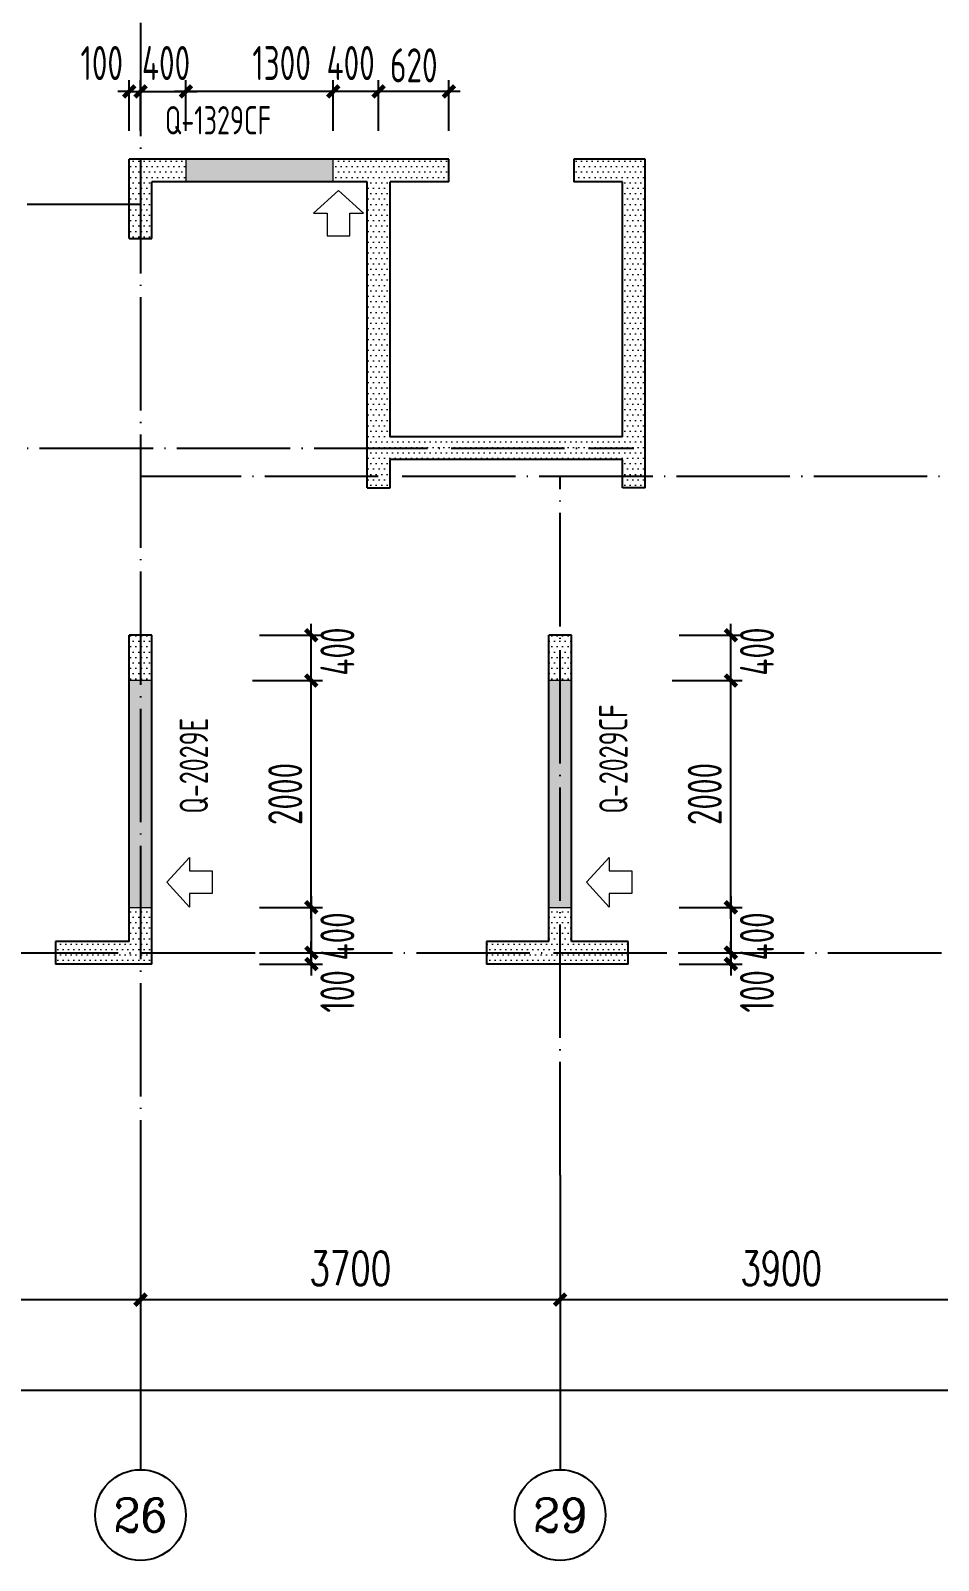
# Model space of a CAD drawing. Extents: x -85320 to 1679916, y -1321939 to 627.
# Drawn here: x 1068950 to 1076955, y -782274 to -768781 of the extents above; entities that cross this region are included whole.
import ezdxf
from ezdxf.enums import TextEntityAlignment as Align

# ---------------------------------------------------------------- set-up
doc = ezdxf.new("R2010")
doc.units = 0
doc.header["$LTSCALE"] = 1000
doc.linetypes.add('DOTE', pattern=[2.42, 2, -0.2, 0.02, -0.2])
for name, color, linetype in [('AXIS', 3, 'Continuous'), ('AXIS_TEXT', 7, 'Continuous'), ('DOTE', 1, 'DOTE'), ('G-06墙-01砼墙', 50, 'Continuous')]:
    doc.layers.add(name, color=color, linetype=linetype)
for name, color, linetype, lineweight in [('DIM', 3, 'Continuous', 0), ('WCOL', 7, 'Continuous', 0), ('WCOL_DE_DIM', 3, 'Continuous', 0), ('WCOL_HATCH', 251, 'Continuous', 0), ('预制墙标注', 2, 'Continuous', 18)]:
    doc.layers.add(name, color=color, linetype=linetype, lineweight=lineweight)
doc.styles.add('_TCH_AXIS', font='COMPLEX', dxfattribs={"bigfont": 'GBCBIG'})
doc.styles.add('_TCH_DIM_T3', font='SIMPLEX', dxfattribs={"width": 0.705882, "bigfont": 'GBCBIG'})
doc.styles.add('COMPLEX', font='COMPLEX')
doc.styles.add('TSSD_Rein', font='Tssdeng.shx', dxfattribs={"width": 0.7, "bigfont": 'hztxt.shx'})
doc.styles.add('样式 1', font='yjkeng.shx', dxfattribs={"width": 0.7, "bigfont": 'yjkchn.shx'})
doc.dimstyles.new('_TCH_ARCH&&100', dxfattribs={"dimtxt": 297.5, "dimasz": 100, "dimexe": 250, "dimexo": 300, "dimgap": 126.25, "dimtad": 1, "dimdec": 0, "dimzin": 0, "dimdsep": 46, "dimtxsty": '_TCH_DIM_T3', "dimblk": 'ARCHTICK', "dimcen": 0.09, "dimclrt": 7, "dimazin": 2, "dimtfac": 1, "dimtdec": 0, "dimtix": 1, "dimtmove": 2, "dimatfit": 3, "dimfxl": 1, "dimtolj": 1, "dimtzin": 0, "dimarcsym": 0})
doc.dimstyles.new('TSSD_100_100$0', dxfattribs={"dimtxt": 300, "dimasz": 100, "dimexe": 100, "dimexo": 250, "dimgap": 80, "dimtad": 1, "dimdec": 0, "dimzin": 0, "dimdsep": 46, "dimtxsty": 'TSSD_Rein', "dimblk": 'ARCHTICK', "dimcen": 0, "dimdle": 100, "dimclrt": 7, "dimadec": 0, "dimazin": 0, "dimtfac": 1, "dimtdec": 0, "dimtix": 1, "dimtmove": 2, "dimatfit": 3, "dimldrblk": '_TSDBK', "dimfxl": 1, "dimtolj": 1, "dimtzin": 0, "dimarcsym": 0})
pattern_1 = [(0, (-5661462.457, -507233), (23.8125, 47.625), [0, -47.625])]
pattern_2 = [(0, (-5661462.457, -506133), (23.8125, 47.625), [0, -47.625])]

# ---------------------------------------------------------------- blocks, each defined once
blk = doc.blocks.new('_ArchTick')
at = {"color": 0, "linetype": 'ByBlock', "const_width": 0.4}
blk.add_lwpolyline([(-0.5, -0.5), (0.5, 0.5)], dxfattribs=at)
blk = doc.blocks.new('*D1082')
at = {"layer": 'AXIS', "color": 0, "lineweight": -2, "transparency": 16777216}
for p, q in [((1065819, -779176), (1065819, -780224)), ((1069919, -779176), (1069919, -780224)), ((1065819, -779974), (1069919, -779974))]:
    blk.add_line(p, q, dxfattribs=at)
at = {"layer": 'Defpoints', "color": 0, "transparency": 16777216}
for p in [(1065819, -778876), (1069919, -778876), (1069919, -779974)]:
    blk.add_point(p, dxfattribs=at)
at = {"layer": 'AXIS', "color": 0, "lineweight": -2, "transparency": 16777216, "xscale": 100, "yscale": 100, "zscale": 100, "rotation": 180}
blk.add_blockref('_ArchTick', (1065819, -779974), dxfattribs=at)
at = {"layer": 'AXIS', "color": 0, "lineweight": -2, "transparency": 16777216, "xscale": 100, "yscale": 100, "zscale": 100}
blk.add_blockref('_ArchTick', (1069919, -779974), dxfattribs=at)
at = {"layer": 'AXIS', "color": 7, "transparency": 16777216, "insert": (1067869, -779699), "char_height": 297.5, "attachment_point": 5, "style": '_TCH_DIM_T3'}
blk.add_mtext('\\A1;4100', dxfattribs=at)
blk = doc.blocks.new('*D1083')
at = {"layer": 'AXIS', "color": 0, "lineweight": -2, "transparency": 16777216}
for p, q in [((1069919, -779176), (1069919, -780224)), ((1073619, -779176), (1073619, -780224)), ((1069919, -779974), (1073619, -779974))]:
    blk.add_line(p, q, dxfattribs=at)
at = {"layer": 'Defpoints', "color": 0, "transparency": 16777216}
for p in [(1069919, -778876), (1073619, -778876), (1073619, -779974)]:
    blk.add_point(p, dxfattribs=at)
at = {"layer": 'AXIS', "color": 0, "lineweight": -2, "transparency": 16777216, "xscale": 100, "yscale": 100, "zscale": 100, "rotation": 180}
blk.add_blockref('_ArchTick', (1069919, -779974), dxfattribs=at)
at = {"layer": 'AXIS', "color": 0, "lineweight": -2, "transparency": 16777216, "xscale": 100, "yscale": 100, "zscale": 100}
blk.add_blockref('_ArchTick', (1073619, -779974), dxfattribs=at)
at = {"layer": 'AXIS', "color": 7, "transparency": 16777216, "insert": (1071769, -779699), "char_height": 297.5, "attachment_point": 5, "style": '_TCH_DIM_T3'}
blk.add_mtext('\\A1;3700', dxfattribs=at)
blk = doc.blocks.new('*D1084')
at = {"layer": 'AXIS', "color": 0, "lineweight": -2, "transparency": 16777216}
for p, q in [((1073619, -779176), (1073619, -780224)), ((1077519, -779176), (1077519, -780224)), ((1073619, -779974), (1077519, -779974))]:
    blk.add_line(p, q, dxfattribs=at)
at = {"layer": 'Defpoints', "color": 0, "transparency": 16777216}
for p in [(1073619, -778876), (1077519, -778876), (1077519, -779974)]:
    blk.add_point(p, dxfattribs=at)
at = {"layer": 'AXIS', "color": 0, "lineweight": -2, "transparency": 16777216, "xscale": 100, "yscale": 100, "zscale": 100, "rotation": 180}
blk.add_blockref('_ArchTick', (1073619, -779974), dxfattribs=at)
at = {"layer": 'AXIS', "color": 0, "lineweight": -2, "transparency": 16777216, "xscale": 100, "yscale": 100, "zscale": 100}
blk.add_blockref('_ArchTick', (1077519, -779974), dxfattribs=at)
at = {"layer": 'AXIS', "color": 7, "transparency": 16777216, "insert": (1075569, -779699), "char_height": 297.5, "attachment_point": 5, "style": '_TCH_DIM_T3'}
blk.add_mtext('\\A1;3900', dxfattribs=at)
blk = doc.blocks.new('*D1116')
at = {"layer": 'AXIS', "color": 0, "lineweight": -2, "transparency": 16777216}
for p, q in [((1034519, -779176), (1034519, -781024)), ((1081119, -779176), (1081119, -781024)), ((1034519, -780774), (1081119, -780774))]:
    blk.add_line(p, q, dxfattribs=at)
at = {"layer": 'Defpoints', "color": 0, "transparency": 16777216}
for p in [(1034519, -778876), (1081119, -778876), (1081119, -780774)]:
    blk.add_point(p, dxfattribs=at)
at = {"layer": 'AXIS', "color": 0, "lineweight": -2, "transparency": 16777216, "xscale": 100, "yscale": 100, "zscale": 100, "rotation": 180}
blk.add_blockref('_ArchTick', (1034519, -780774), dxfattribs=at)
at = {"layer": 'AXIS', "color": 0, "lineweight": -2, "transparency": 16777216, "xscale": 100, "yscale": 100, "zscale": 100}
blk.add_blockref('_ArchTick', (1081119, -780774), dxfattribs=at)
at = {"layer": 'AXIS', "color": 7, "transparency": 16777216, "insert": (1057819, -780499), "char_height": 297.5, "attachment_point": 5, "style": '_TCH_DIM_T3'}
blk.add_mtext('\\A1;46600', dxfattribs=at)
blk = doc.blocks.new('_AXISO')
blk.add_circle((0, 0), 0.5)
at = {"layer": 'AXIS_TEXT', "style": 'COMPLEX', "width": 1.041667}
blk.add_attdef('A', text='', height=0.56, dxfattribs=at).set_placement((-0.25, -0.28), (0.25, -0.28), align=Align.FIT)
blk = doc.blocks.new('*D1197')
at = {"layer": 'Defpoints', "color": 0, "transparency": 16777216}
for p in [(1074419, -776914), (1075125, -776914), (1074419, -777014)]:
    blk.add_point(p, dxfattribs=at)
at = {"layer": 'DIM', "color": 0, "lineweight": -2, "transparency": 16777216}
for p, q in [((1074669, -776914), (1075225, -776914)), ((1075125, -776914), (1075125, -776814)), ((1075125, -777014), (1075125, -776914)), ((1074669, -777014), (1075225, -777014)), ((1075125, -777014), (1075125, -777114))]:
    blk.add_line(p, q, dxfattribs=at)
at = {"layer": 'DIM', "color": 0, "lineweight": -2, "transparency": 16777216, "xscale": 100, "yscale": 100, "zscale": 100}
for p, rotation in [((1075125, -776914), 270), ((1075125, -777014), 90)]:
    blk.add_blockref('_ArchTick', p, dxfattribs=dict(at, rotation=rotation))
at = {"layer": 'DIM', "color": 7, "transparency": 16777216, "insert": (1075355, -777255), "char_height": 300, "attachment_point": 5, "rotation": 90, "style": 'TSSD_Rein'}
blk.add_mtext('\\A1;100', dxfattribs=at)
blk = doc.blocks.new('_TSDBK')
blk.add_line((-1, 0), (0, 0))
at = {"const_width": 0.5}
blk.add_lwpolyline([(-0.7, -0.7), (0.7, 0.7)], dxfattribs=at)
blk = doc.blocks.new('*D1198')
at = {"layer": 'Defpoints', "color": 0, "transparency": 16777216}
for p in [(1074356, -774514), (1075125, -774514), (1074419, -776514)]:
    blk.add_point(p, dxfattribs=at)
at = {"layer": 'DIM', "color": 0, "lineweight": -2, "transparency": 16777216}
for p, q in [((1074606, -774514), (1075225, -774514)), ((1075125, -776614), (1075125, -774414)), ((1074669, -776514), (1075225, -776514))]:
    blk.add_line(p, q, dxfattribs=at)
at = {"layer": 'DIM', "color": 0, "lineweight": -2, "transparency": 16777216, "xscale": 100, "yscale": 100, "zscale": 100}
for p, rotation in [((1075125, -774514), 90), ((1075125, -776514), 270)]:
    blk.add_blockref('_ArchTick', p, dxfattribs=dict(at, rotation=rotation))
at = {"layer": 'DIM', "color": 7, "transparency": 16777216, "insert": (1074895, -775514), "char_height": 300, "attachment_point": 5, "rotation": 90, "style": 'TSSD_Rein'}
blk.add_mtext('\\A1;2000', dxfattribs=at)
blk = doc.blocks.new('*D1199')
at = {"layer": 'Defpoints', "color": 0, "transparency": 16777216}
for p in [(1074419, -776514), (1074419, -776914), (1075125, -776914)]:
    blk.add_point(p, dxfattribs=at)
at = {"layer": 'DIM', "color": 0, "lineweight": -2, "transparency": 16777216}
for p, q in [((1074669, -776514), (1075225, -776514)), ((1075125, -776414), (1075125, -777014)), ((1074669, -776914), (1075225, -776914))]:
    blk.add_line(p, q, dxfattribs=at)
at = {"layer": 'DIM', "color": 0, "lineweight": -2, "transparency": 16777216, "xscale": 100, "yscale": 100, "zscale": 100}
for p, rotation in [((1075125, -776514), 90), ((1075125, -776914), 270)]:
    blk.add_blockref('_ArchTick', p, dxfattribs=dict(at, rotation=rotation))
at = {"layer": 'DIM', "color": 7, "transparency": 16777216, "insert": (1075355, -776770), "char_height": 300, "attachment_point": 5, "rotation": 90, "style": 'TSSD_Rein'}
blk.add_mtext('\\A1;400', dxfattribs=at)
blk = doc.blocks.new('*D1200')
at = {"layer": 'Defpoints', "color": 0, "transparency": 16777216}
for p in [(1074419, -774114), (1075125, -774114), (1074419, -774514)]:
    blk.add_point(p, dxfattribs=at)
at = {"layer": 'DIM', "color": 0, "lineweight": -2, "transparency": 16777216}
for p, q in [((1074669, -774114), (1075225, -774114)), ((1075125, -774614), (1075125, -774014)), ((1074669, -774514), (1075225, -774514))]:
    blk.add_line(p, q, dxfattribs=at)
at = {"layer": 'DIM', "color": 0, "lineweight": -2, "transparency": 16777216, "xscale": 100, "yscale": 100, "zscale": 100}
for p, rotation in [((1075125, -774114), 90), ((1075125, -774514), 270)]:
    blk.add_blockref('_ArchTick', p, dxfattribs=dict(at, rotation=rotation))
at = {"layer": 'DIM', "color": 7, "transparency": 16777216, "insert": (1075355, -774258), "char_height": 300, "attachment_point": 5, "rotation": 90, "style": 'TSSD_Rein'}
blk.add_mtext('\\A1;400', dxfattribs=at)
blk = doc.blocks.new('*D1201')
at = {"layer": 'Defpoints', "color": 0, "transparency": 16777216}
for p in [(1070719, -776914), (1071425, -776914), (1070719, -777014)]:
    blk.add_point(p, dxfattribs=at)
at = {"layer": 'DIM', "color": 0, "lineweight": -2, "transparency": 16777216}
for p, q in [((1070969, -776914), (1071525, -776914)), ((1071425, -776914), (1071425, -776814)), ((1071425, -777014), (1071425, -776914)), ((1070969, -777014), (1071525, -777014)), ((1071425, -777014), (1071425, -777114))]:
    blk.add_line(p, q, dxfattribs=at)
at = {"layer": 'DIM', "color": 0, "lineweight": -2, "transparency": 16777216, "xscale": 100, "yscale": 100, "zscale": 100}
for p, rotation in [((1071425, -776914), 270), ((1071425, -777014), 90)]:
    blk.add_blockref('_ArchTick', p, dxfattribs=dict(at, rotation=rotation))
at = {"layer": 'DIM', "color": 7, "transparency": 16777216, "insert": (1071655, -777255), "char_height": 300, "attachment_point": 5, "rotation": 90, "style": 'TSSD_Rein'}
blk.add_mtext('\\A1;100', dxfattribs=at)
blk = doc.blocks.new('*D1202')
at = {"layer": 'Defpoints', "color": 0, "transparency": 16777216}
for p in [(1070656, -774514), (1071425, -774514), (1070719, -776514)]:
    blk.add_point(p, dxfattribs=at)
at = {"layer": 'DIM', "color": 0, "lineweight": -2, "transparency": 16777216}
for p, q in [((1070906, -774514), (1071525, -774514)), ((1071425, -776614), (1071425, -774414)), ((1070969, -776514), (1071525, -776514))]:
    blk.add_line(p, q, dxfattribs=at)
at = {"layer": 'DIM', "color": 0, "lineweight": -2, "transparency": 16777216, "xscale": 100, "yscale": 100, "zscale": 100}
for p, rotation in [((1071425, -774514), 90), ((1071425, -776514), 270)]:
    blk.add_blockref('_ArchTick', p, dxfattribs=dict(at, rotation=rotation))
at = {"layer": 'DIM', "color": 7, "transparency": 16777216, "insert": (1071195, -775514), "char_height": 300, "attachment_point": 5, "rotation": 90, "style": 'TSSD_Rein'}
blk.add_mtext('\\A1;2000', dxfattribs=at)
blk = doc.blocks.new('*D1203')
at = {"layer": 'Defpoints', "color": 0, "transparency": 16777216}
for p in [(1070719, -776514), (1070719, -776914), (1071425, -776914)]:
    blk.add_point(p, dxfattribs=at)
at = {"layer": 'DIM', "color": 0, "lineweight": -2, "transparency": 16777216}
for p, q in [((1070969, -776514), (1071525, -776514)), ((1071425, -776414), (1071425, -777014)), ((1070969, -776914), (1071525, -776914))]:
    blk.add_line(p, q, dxfattribs=at)
at = {"layer": 'DIM', "color": 0, "lineweight": -2, "transparency": 16777216, "xscale": 100, "yscale": 100, "zscale": 100}
for p, rotation in [((1071425, -776514), 90), ((1071425, -776914), 270)]:
    blk.add_blockref('_ArchTick', p, dxfattribs=dict(at, rotation=rotation))
at = {"layer": 'DIM', "color": 7, "transparency": 16777216, "insert": (1071655, -776770), "char_height": 300, "attachment_point": 5, "rotation": 90, "style": 'TSSD_Rein'}
blk.add_mtext('\\A1;400', dxfattribs=at)
blk = doc.blocks.new('*D1204')
at = {"layer": 'Defpoints', "color": 0, "transparency": 16777216}
for p in [(1070719, -774114), (1071425, -774114), (1070719, -774514)]:
    blk.add_point(p, dxfattribs=at)
at = {"layer": 'DIM', "color": 0, "lineweight": -2, "transparency": 16777216}
for p, q in [((1070969, -774114), (1071525, -774114)), ((1071425, -774614), (1071425, -774014)), ((1070969, -774514), (1071525, -774514))]:
    blk.add_line(p, q, dxfattribs=at)
at = {"layer": 'DIM', "color": 0, "lineweight": -2, "transparency": 16777216, "xscale": 100, "yscale": 100, "zscale": 100}
for p, rotation in [((1071425, -774114), 90), ((1071425, -774514), 270)]:
    blk.add_blockref('_ArchTick', p, dxfattribs=dict(at, rotation=rotation))
at = {"layer": 'DIM', "color": 7, "transparency": 16777216, "insert": (1071655, -774258), "char_height": 300, "attachment_point": 5, "rotation": 90, "style": 'TSSD_Rein'}
blk.add_mtext('\\A1;400', dxfattribs=at)
blk = doc.blocks.new('*D1255')
at = {"layer": 'Defpoints', "color": 0, "transparency": 16777216}
for p in [(1072019, -769317), (1072019, -769914), (1072639, -769914)]:
    blk.add_point(p, dxfattribs=at)
at = {"layer": 'DIM', "color": 0, "lineweight": -2, "transparency": 16777216}
for p, q in [((1072019, -769664), (1072019, -769217)), ((1072639, -769664), (1072639, -769217)), ((1072739, -769317), (1071919, -769317))]:
    blk.add_line(p, q, dxfattribs=at)
at = {"layer": 'DIM', "color": 0, "lineweight": -2, "transparency": 16777216, "xscale": 100, "yscale": 100, "zscale": 100, "rotation": 180}
blk.add_blockref('_ArchTick', (1072019, -769317), dxfattribs=at)
at = {"layer": 'DIM', "color": 0, "lineweight": -2, "transparency": 16777216, "xscale": 100, "yscale": 100, "zscale": 100}
blk.add_blockref('_ArchTick', (1072639, -769317), dxfattribs=at)
at = {"layer": 'DIM', "color": 7, "transparency": 16777216, "insert": (1072329, -769087), "char_height": 300, "attachment_point": 5, "style": 'TSSD_Rein'}
blk.add_mtext('\\A1;620', dxfattribs=at)
blk = doc.blocks.new('*D1256')
at = {"layer": 'Defpoints', "color": 0, "transparency": 16777216}
for p in [(1071619, -769317), (1071619, -769914), (1072019, -769914)]:
    blk.add_point(p, dxfattribs=at)
at = {"layer": 'DIM', "color": 0, "lineweight": -2, "transparency": 16777216}
for p, q in [((1071619, -769664), (1071619, -769217)), ((1072019, -769664), (1072019, -769217)), ((1072119, -769317), (1071519, -769317))]:
    blk.add_line(p, q, dxfattribs=at)
at = {"layer": 'DIM', "color": 0, "lineweight": -2, "transparency": 16777216, "xscale": 100, "yscale": 100, "zscale": 100, "rotation": 180}
blk.add_blockref('_ArchTick', (1071619, -769317), dxfattribs=at)
at = {"layer": 'DIM', "color": 0, "lineweight": -2, "transparency": 16777216, "xscale": 100, "yscale": 100, "zscale": 100}
blk.add_blockref('_ArchTick', (1072019, -769317), dxfattribs=at)
at = {"layer": 'DIM', "color": 7, "transparency": 16777216, "insert": (1071772, -769067), "char_height": 300, "attachment_point": 5, "style": 'TSSD_Rein'}
blk.add_mtext('\\A1;400', dxfattribs=at)
blk = doc.blocks.new('*D1257')
at = {"layer": 'Defpoints', "color": 0, "transparency": 16777216}
for p in [(1069919, -769317), (1069819, -769914), (1069919, -769914)]:
    blk.add_point(p, dxfattribs=at)
at = {"layer": 'DIM', "color": 0, "lineweight": -2, "transparency": 16777216}
for p, q in [((1069819, -769664), (1069819, -769217)), ((1069919, -769664), (1069919, -769217)), ((1069819, -769317), (1069719, -769317)), ((1069819, -769317), (1069919, -769317)), ((1069919, -769317), (1070019, -769317))]:
    blk.add_line(p, q, dxfattribs=at)
at = {"layer": 'DIM', "color": 0, "lineweight": -2, "transparency": 16777216, "xscale": 100, "yscale": 100, "zscale": 100}
blk.add_blockref('_ArchTick', (1069819, -769317), dxfattribs=at)
at = {"layer": 'DIM', "color": 0, "lineweight": -2, "transparency": 16777216, "xscale": 100, "yscale": 100, "zscale": 100, "rotation": 180}
blk.add_blockref('_ArchTick', (1069919, -769317), dxfattribs=at)
at = {"layer": 'DIM', "color": 7, "transparency": 16777216, "insert": (1069577, -769067), "char_height": 300, "attachment_point": 5, "style": 'TSSD_Rein'}
blk.add_mtext('\\A1;100', dxfattribs=at)
blk = doc.blocks.new('*D1258')
at = {"layer": 'Defpoints', "color": 0, "transparency": 16777216}
for p in [(1070319, -769317), (1069919, -769914), (1070319, -769914)]:
    blk.add_point(p, dxfattribs=at)
at = {"layer": 'DIM', "color": 0, "lineweight": -2, "transparency": 16777216}
for p, q in [((1069919, -769664), (1069919, -769217)), ((1070319, -769664), (1070319, -769217)), ((1069819, -769317), (1070419, -769317))]:
    blk.add_line(p, q, dxfattribs=at)
at = {"layer": 'DIM', "color": 0, "lineweight": -2, "transparency": 16777216, "xscale": 100, "yscale": 100, "zscale": 100, "rotation": 180}
blk.add_blockref('_ArchTick', (1069919, -769317), dxfattribs=at)
at = {"layer": 'DIM', "color": 0, "lineweight": -2, "transparency": 16777216, "xscale": 100, "yscale": 100, "zscale": 100}
blk.add_blockref('_ArchTick', (1070319, -769317), dxfattribs=at)
at = {"layer": 'DIM', "color": 7, "transparency": 16777216, "insert": (1070144, -769067), "char_height": 300, "attachment_point": 5, "style": 'TSSD_Rein'}
blk.add_mtext('\\A1;400', dxfattribs=at)
blk = doc.blocks.new('*D1259')
at = {"layer": 'Defpoints', "color": 0, "transparency": 16777216}
for p in [(1070319, -769317), (1070319, -769914), (1071619, -769914)]:
    blk.add_point(p, dxfattribs=at)
at = {"layer": 'DIM', "color": 0, "lineweight": -2, "transparency": 16777216}
for p, q in [((1070319, -769664), (1070319, -769217)), ((1071619, -769664), (1071619, -769217)), ((1071719, -769317), (1070219, -769317))]:
    blk.add_line(p, q, dxfattribs=at)
at = {"layer": 'DIM', "color": 0, "lineweight": -2, "transparency": 16777216, "xscale": 100, "yscale": 100, "zscale": 100, "rotation": 180}
blk.add_blockref('_ArchTick', (1070319, -769317), dxfattribs=at)
at = {"layer": 'DIM', "color": 0, "lineweight": -2, "transparency": 16777216, "xscale": 100, "yscale": 100, "zscale": 100}
blk.add_blockref('_ArchTick', (1071619, -769317), dxfattribs=at)
at = {"layer": 'DIM', "color": 7, "transparency": 16777216, "insert": (1071163, -769067), "char_height": 300, "attachment_point": 5, "style": 'TSSD_Rein'}
blk.add_mtext('\\A1;1300', dxfattribs=at)

msp = doc.modelspace()

# ---------------------------------------------------------------- hatches: boundary and pattern name
at = {"layer": 'WCOL_DE_DIM'}
h = msp.add_hatch(color=6, dxfattribs=at)
h.dxf.hatch_style = 1
h.paths.add_polyline_path([(1071619.043, -769914.127), (1070319.043, -769914.126), (1070319.043, -770114.126), (1071619.043, -770114.127)])
h = msp.add_hatch(color=6, dxfattribs=at)
h.dxf.hatch_style = 1
h.paths.add_polyline_path([(1070019.043, -774514.127), (1069819.043, -774514.127), (1069819.043, -776514.126), (1070019.043, -776514.126)])
h = msp.add_hatch(color=6, dxfattribs=at)
h.dxf.hatch_style = 1
h.paths.add_polyline_path([(1073719.043, -774514.127), (1073519.043, -774514.127), (1073519.043, -776514.126), (1073719.043, -776514.126)])
at = {"layer": 'WCOL_HATCH'}
h = msp.add_hatch(dxfattribs=at)
h.set_pattern_fill('DOTS', color=256, scale=30, style=0)
h.set_pattern_definition(pattern_1)
h.paths.add_polyline_path([(1070319.043, -769914.126), (1070319.043, -770114.126), (1070019.043, -770114.126), (1070019.043, -770614.126), (1069819.043, -770614.126), (1069819.043, -769914.126)], flags=0)
h = msp.add_hatch(dxfattribs=at)
h.set_pattern_fill('DOTS', color=256, scale=30, style=0)
h.set_pattern_definition(pattern_1)
h.paths.add_polyline_path([(1072639.043, -769914.126), (1072639.043, -770114.126), (1072119.043, -770114.126), (1072119.043, -770414.126), (1071919.043, -770414.126), (1071919.043, -770114.126), (1071619.043, -770114.126), (1071619.043, -769914.126)])
h = msp.add_hatch(dxfattribs=at)
h.set_pattern_fill('DOTS', color=256, scale=30, style=0)
h.set_pattern_definition(pattern_1)
h.paths.add_polyline_path([(1074369.043, -769914.126), (1074369.044, -772464.127), (1074169.044, -772464.127), (1074169.043, -770114.126), (1073739.043, -770114.126), (1073739.043, -769914.126)])
h = msp.add_hatch(dxfattribs=at)
h.set_pattern_fill('DOTS', color=256, scale=30, style=0)
h.set_pattern_definition(pattern_1)
h.paths.add_polyline_path([(1072419.043, -772364.126), (1072419.043, -772564.126), (1072119.043, -772564.126), (1072119.043, -772814.126), (1071919.043, -772814.126), (1071919.044, -770414.126), (1072119.044, -770414.126), (1072119.043, -772364.126)])
h = msp.add_hatch(dxfattribs=at)
h.set_pattern_fill('DOTS', color=256, scale=30, style=0)
h.set_pattern_definition(pattern_1)
h.paths.add_polyline_path([(1074369.043, -772614.126), (1074369.043, -772814.126), (1074169.043, -772814.126), (1074169.043, -772564.126), (1072419.043, -772564.127), (1072419.043, -772364.127), (1074169.043, -772364.126), (1074169.043, -772064.126), (1074369.043, -772064.126)])
h = msp.add_hatch(dxfattribs=at)
h.set_pattern_fill('DOTS', color=256, scale=30, style=0)
h.set_pattern_definition(pattern_2)
h.paths.add_polyline_path([(1070019.043, -774114.127), (1070019.043, -774514.127), (1069819.043, -774514.127), (1069819.043, -774114.127)], flags=0)
h = msp.add_hatch(dxfattribs=at)
h.set_pattern_fill('DOTS', color=256, scale=30, style=0)
h.set_pattern_definition(pattern_2)
h.paths.add_polyline_path([(1073719.043, -774114.127), (1073719.043, -774514.127), (1073519.043, -774514.127), (1073519.043, -774114.127)], flags=0)
h = msp.add_hatch(dxfattribs=at)
h.set_pattern_fill('DOTS', color=256, scale=30, style=0)
h.set_pattern_definition(pattern_1)
h.paths.add_polyline_path([(1070019.043, -776814.126), (1070019.043, -777014.126), (1069169.043, -777014.126), (1069169.043, -776814.126), (1069819.043, -776814.126), (1069819.043, -776514.126), (1070019.043, -776514.126)])
h = msp.add_hatch(dxfattribs=at)
h.set_pattern_fill('DOTS', color=256, scale=30, style=0)
h.set_pattern_definition(pattern_1)
h.paths.add_polyline_path([(1074219.043, -776814.126), (1074219.043, -777014.126), (1072969.043, -777014.126), (1072969.043, -776814.126), (1073519.043, -776814.126), (1073519.043, -776514.126), (1073719.043, -776514.126), (1073719.043, -776814.126)], flags=0)

# ---------------------------------------------------------------- linework, layer by layer
at = {"layer": 'AXIS'}
for p, q in [((1069919.044, -778875.598), (1069919.044, -781474.098)), ((1073619.044, -778875.598), (1073619.044, -781474.098))]:
    msp.add_line(p, q, dxfattribs=at)
at = {"layer": 'DOTE', "ltscale": 0.5}
for p, q in [((1069919.044, -760242.387), (1069919.044, -778875.598)), ((1069919.044, -770314.127), (1053647.97, -770314.127)), ((1043619.044, -772464.127), (1074269.044, -772464.127)), ((1082905.734, -772714.127), (1069919.044, -772714.127)), ((1073619.044, -778875.598), (1073619.044, -772714.127)), ((1032421.261, -776914.127), (1082905.734, -776914.127))]:
    msp.add_line(p, q, dxfattribs=at)
at = {"layer": 'G-06墙-01砼墙'}
for p, q in [((1069819.043, -770614.126), (1069819.043, -769914.126)), ((1072119.043, -769914.126), (1069819.043, -769914.126)), ((1072639.043, -769914.126), (1072119.043, -769914.126)), ((1072639.043, -770114.126), (1072639.043, -769914.126)), ((1074369.043, -769914.126), (1073739.043, -769914.126)), ((1073739.043, -769914.126), (1073739.043, -770114.126)), ((1074369.043, -772364.126), (1074369.043, -769914.126)), ((1070019.043, -770614.126), (1070019.043, -770114.126)), ((1071919.043, -770114.126), (1070019.043, -770114.126)), ((1071919.043, -772364.126), (1071919.043, -770114.126)), ((1072639.043, -770114.126), (1072119.043, -770114.126)), ((1072119.043, -772364.126), (1072119.043, -770114.126)), ((1074169.043, -770114.126), (1073739.043, -770114.126)), ((1074169.043, -772364.126), (1074169.043, -770114.126)), ((1069819.043, -770614.126), (1070019.043, -770614.126)), ((1071919.043, -772814.126), (1071919.043, -772364.126)), ((1074169.043, -772364.126), (1072119.043, -772364.126)), ((1074369.043, -772614.126), (1074369.043, -772364.126)), ((1074169.043, -772564.126), (1072119.043, -772564.126)), ((1072119.043, -772814.126), (1072119.043, -772564.126)), ((1074169.043, -772814.126), (1074169.043, -772564.126)), ((1074369.043, -772814.126), (1074369.043, -772614.126)), ((1071919.043, -772814.126), (1072119.043, -772814.126)), ((1074369.043, -772814.126), (1074169.043, -772814.126)), ((1069819.043, -776814.126), (1069819.043, -774114.127)), ((1070019.043, -774114.127), (1069819.043, -774114.127)), ((1070019.043, -776814.126), (1070019.043, -774114.127)), ((1073519.043, -776814.126), (1073519.043, -774114.127)), ((1073719.043, -774114.127), (1073519.043, -774114.127)), ((1073719.043, -776814.126), (1073719.043, -774114.127)), ((1069819.043, -776814.126), (1069169.043, -776814.126)), ((1069169.043, -776814.126), (1069169.043, -777014.126)), ((1070019.043, -777014.126), (1070019.043, -776814.126)), ((1073519.043, -776814.126), (1072969.043, -776814.126)), ((1072969.043, -776814.126), (1072969.043, -777014.126)), ((1074219.043, -776814.126), (1073719.043, -776814.126)), ((1074219.043, -777014.126), (1074219.043, -776814.126)), ((1069819.043, -777014.126), (1069169.043, -777014.126)), ((1070019.043, -777014.126), (1069819.043, -777014.126)), ((1073519.043, -777014.126), (1072969.043, -777014.126)), ((1074219.043, -777014.126), (1073519.043, -777014.126))]:
    msp.add_line(p, q, dxfattribs=at)
at = {"layer": 'WCOL'}
for points in [[(1070319.043, -769914.126), (1070319.043, -770114.126), (1070019.043, -770114.126), (1070019.043, -770614.126), (1069819.043, -770614.126), (1069819.043, -769914.126)], [(1070019.043, -774114.127), (1070019.043, -774514.127), (1069819.043, -774514.127), (1069819.043, -774114.127)], [(1073719.043, -774114.127), (1073719.043, -774514.127), (1073519.043, -774514.127), (1073519.043, -774114.127)], [(1070019.043, -776814.126), (1070019.043, -777014.126), (1069169.043, -777014.126), (1069169.043, -776814.126), (1069819.043, -776814.126), (1069819.043, -776514.126), (1070019.043, -776514.126), (1070019.043, -776814.126)], [(1074219.043, -776814.126), (1074219.043, -777014.126), (1072969.043, -777014.126), (1072969.043, -776814.126), (1073519.043, -776814.126), (1073519.043, -776514.126), (1073719.043, -776514.126), (1073719.043, -776814.126)]]:
    msp.add_lwpolyline(points, close=True, dxfattribs=at)
for points in [[(1071445.119, -770391.084), (1071565.119, -770391.084), (1071565.119, -770591.084), (1071765.119, -770591.084), (1071765.119, -770391.084), (1071885.119, -770391.084), (1071665.118, -770191.084), (1071445.119, -770391.084)], [(1070352.049, -776073.139), (1070352.049, -776193.139), (1070552.049, -776193.139), (1070552.049, -776393.139), (1070352.049, -776393.139), (1070352.049, -776513.139), (1070152.049, -776293.139), (1070352.049, -776073.139)], [(1074052.048, -776073.139), (1074052.048, -776193.139), (1074252.048, -776193.139), (1074252.048, -776393.139), (1074052.048, -776393.139), (1074052.048, -776513.139), (1073852.048, -776293.139), (1074052.048, -776073.139)]]:
    msp.add_lwpolyline(points, dxfattribs=at)
at = {"layer": 'WCOL_DE_DIM'}
for points in [[(1071619.043, -769914.127), (1070319.043, -769914.126), (1070319.043, -770114.126), (1071619.043, -770114.127)], [(1070019.043, -774514.127), (1069819.043, -774514.127), (1069819.043, -776514.126), (1070019.043, -776514.126)], [(1073719.043, -774514.127), (1073519.043, -774514.127), (1073519.043, -776514.126), (1073719.043, -776514.126)]]:
    msp.add_lwpolyline(points, close=True, dxfattribs=at)

# ---------------------------------------------------------------- block references
at = {"layer": 'AXIS'}
ref = msp.add_blockref('_AXISO', (1069919.044, -781874.098), dxfattribs=dict(at, xscale=800, yscale=800, zscale=800))
ref.add_attrib('A', '26', dxfattribs={"layer": 'AXIS_TEXT', "height": 294.276, "style": '_TCH_AXIS'}).set_placement((1069680.82, -782021.236), (1070157.267, -782021.236), align=Align.FIT)
ref = msp.add_blockref('_AXISO', (1073619.044, -781874.098), dxfattribs=dict(at, xscale=800, yscale=800, zscale=800))
ref.add_attrib('A', '29', dxfattribs={"layer": 'AXIS_TEXT', "height": 294.276, "style": '_TCH_AXIS'}).set_placement((1073380.82, -782021.236), (1073857.267, -782021.236), align=Align.FIT)

# ---------------------------------------------------------------- texts
at = {"layer": '预制墙标注', "linetype": 'Continuous', "style": '样式 1', "width": 0.7}
for s, rotation, p in [('Q-1329CF', 0.0000025, (1070133.174, -769446.635)), ('Q-2029CF', 90.0000025, (1073963.736, -775687.372)), ('Q-2029E', 90.0000025, (1070263.738, -775687.372))]:
    msp.add_text(s, height=250, rotation=rotation, dxfattribs=at).set_placement(p, align=Align.TOP_LEFT)

# ---------------------------------------------------------------- dimensions: what is measured, and where the dimension line sits
at = {"layer": 'AXIS'}
for p1, p2, distance, picture, middle in [((1034519.044, -778875.598), (1081119.044, -778875.598), -1898.5, '*D1116', (1057819.044, -780499.098)), ((1065819.044, -778875.598), (1069919.044, -778875.598), -1098.5, '*D1082', (1067869.044, -779699.098)), ((1069919.044, -778875.598), (1073619.044, -778875.598), -1098.5, '*D1083', (1071769.044, -779699.098)), ((1073619.044, -778875.598), (1077519.044, -778875.598), -1098.5, '*D1084', (1075569.044, -779699.098))]:
    dim = msp.add_aligned_dim(p1=p1, p2=p2, distance=distance, dimstyle='_TCH_ARCH&&100', dxfattribs=at)
    dim.commit()
    dim.dimension.update_dxf_attribs({"geometry": picture, "text_midpoint": middle})
at = {"layer": 'DIM'}
for base, p1, p2, angle, picture, middle in [((1069919.044, -769317.251), (1069819.043, -769914.126), (1069919.044, -769914.126), 180, '*D1257', (1069577.12, -769067.251)), ((1070319.043, -769317.251), (1069919.044, -769914.126), (1070319.043, -769914.126), 180, '*D1258', (1070143.695, -769067.251)), ((1070319.043, -769317.251), (1071619.043, -769914.127), (1070319.043, -769914.126), 180, '*D1259', (1071163.189, -769067.251)), ((1071619.043, -769317.251), (1072019.044, -769914.126), (1071619.043, -769914.127), 180, '*D1256', (1071771.966, -769067.251)), ((1071425.484, -774114.126), (1070719.043, -774514.126), (1070719.043, -774114.126), 90, '*D1204', (1071655.484, -774258.331)), ((1075125.484, -774114.126), (1074419.043, -774514.126), (1074419.043, -774114.126), 90, '*D1200', (1075355.484, -774258.331)), ((1071425.484, -776914.127), (1070719.043, -776514.127), (1070719.043, -776914.127), 270, '*D1203', (1071655.484, -776769.922)), ((1075125.484, -776914.127), (1074419.043, -776514.127), (1074419.043, -776914.127), 270, '*D1199', (1075355.484, -776769.922)), ((1071425.484, -776914.127), (1070719.043, -777014.126), (1070719.043, -776914.127), 90, '*D1201', (1071655.484, -777255.417)), ((1075125.484, -776914.127), (1074419.043, -777014.126), (1074419.043, -776914.127), 90, '*D1197', (1075355.484, -777255.417))]:
    dim = msp.add_linear_dim(base=base, p1=p1, p2=p2, angle=angle, dimstyle='TSSD_100_100$0', dxfattribs=at)
    dim.commit()
    dim.dimension.update_dxf_attribs({"geometry": picture, "text_midpoint": middle, "dimtype": 160})
for base, p1, p2, angle, picture, middle in [((1072019.044, -769317.251), (1072639.043, -769914.126), (1072019.044, -769914.126), 180, '*D1255', (1072329.043, -769087.251)), ((1071425.484, -774514.127), (1070719.043, -776514.127), (1070655.605, -774514.127), 90, '*D1202', (1071195.484, -775514.127)), ((1075125.484, -774514.127), (1074419.043, -776514.127), (1074355.605, -774514.127), 90, '*D1198', (1074895.484, -775514.127))]:
    dim = msp.add_linear_dim(base=base, p1=p1, p2=p2, angle=angle, dimstyle='TSSD_100_100$0', dxfattribs=at)
    dim.commit()
    dim.dimension.update_dxf_attribs({"geometry": picture, "text_midpoint": middle})

doc.saveas('drawing.dxf')
